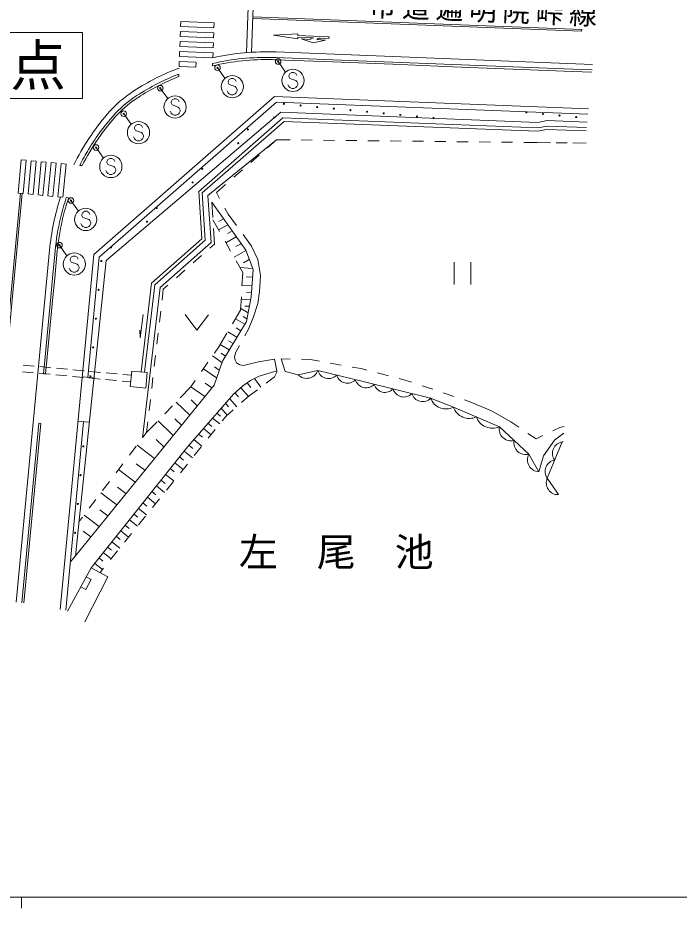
# Model space of a CAD drawing. Units: millimetres, scale not verified. Extents: x 40000 to 680000, y 20000 to 380000.
# Drawn here: x 167670 to 227096, y 204000 to 283990 of the extents above; entities that cross this region are included whole.
import ezdxf
from ezdxf.enums import TextEntityAlignment as Align

# ---------------------------------------------------------------- set-up
doc = ezdxf.new("R2010")
doc.units = ezdxf.units.MM
doc.header["$LTSCALE"] = 1000
doc.header["$PDMODE"] = 32
doc.header["$PDSIZE"] = 500
for name, color, linetype, lineweight in [('M-BGD', 7, 'Continuous', 13), ('M-STR-STRC', 7, 'Continuous', 13), ('M-TTL-BAND', 7, 'Continuous', 13)]:
    doc.layers.add(name, color=color, linetype=linetype, lineweight=lineweight)
doc.styles.add('ＭＳ ゴシック', font='')
doc.styles.get('ＭＳ ゴシック').set_extended_font_data('MS Gothic')

msp = doc.modelspace()

# ---------------------------------------------------------------- linework, layer by layer
at = {"layer": 'M-BGD'}
for p, q in [((188454, 287021), (188213, 280863)), ((188904, 287003), (188664, 280895)), ((188789, 284085), (218334, 282927)), ((182318, 283658), (182300, 283209)), ((185298, 283091), (182300, 283209)), ((185315, 283541), (182318, 283658)), ((185298, 283091), (185315, 283541)), ((182282, 282759), (182265, 282309)), ((185280, 282642), (182282, 282759)), ((185263, 282192), (185280, 282642)), ((192838, 282400), (195635, 282279)), ((182247, 281860), (182230, 281410)), ((185245, 281742), (182247, 281860)), ((185263, 282192), (182265, 282309)), ((185227, 281293), (185245, 281742)), ((193924, 282053), (193124, 282087)), ((195322, 281992), (194523, 282027)), ((182212, 280960), (182194, 280511)), ((185210, 280843), (182212, 280960)), ((185227, 281293), (182229, 281410)), ((185192, 280393), (185210, 280843)), ((190888, 280921), (219315, 279807)), ((182177, 280061), (182159, 279611)), ((183680, 280002), (182177, 280061)), ((185192, 280393), (182194, 280511)), ((183681, 280002), (183663, 279552)), ((190861, 280221), (195957, 280022)), ((190868, 280421), (195965, 280221)), ((195957, 280022), (201353, 279810)), ((195965, 280221), (201360, 280010)), ((201360, 280010), (206756, 279799)), ((183663, 279552), (182159, 279611)), ((185164, 279675), (185172, 279882)), ((201353, 279810), (206748, 279599)), ((206748, 279599), (212144, 279387)), ((206756, 279799), (212152, 279587)), ((212144, 279387), (217540, 279176)), ((212152, 279587), (217548, 279376)), ((217540, 279176), (219249, 279109)), ((217548, 279376), (219268, 279308)), ((182133, 278936), (182124, 278717)), ((190731, 276924), (174503, 262731)), ((190731, 276924), (218937, 275819)), ((190911, 276416), (174982, 262486)), ((190911, 276416), (218889, 275320)), ((191305, 275499), (175603, 262172)), ((191305, 275499), (214405, 274594)), ((191485, 274992), (183908, 268366)), ((191592, 274687), (184236, 268255)), ((191485, 274992), (214385, 274095)), ((191592, 274687), (214374, 273795)), ((214405, 274594), (215238, 274763)), ((215238, 274763), (218823, 274622)), ((214374, 273795), (215207, 273963)), ((214385, 274095), (215251, 274262)), ((215207, 273963), (218748, 273825)), ((215251, 274262), (218776, 274124)), ((190922, 273039), (184752, 268041)), ((190922, 273039), (190100, 272316)), ((192129, 273025), (190922, 273039)), ((194129, 273004), (193129, 273015)), ((196129, 272982), (195129, 272993)), ((198128, 272960), (197129, 272971)), ((200128, 272938), (199128, 272949)), ((202128, 272916), (201128, 272927)), ((204128, 272895), (203128, 272906)), ((206128, 272873), (205128, 272884)), ((208128, 272851), (207128, 272862)), ((210128, 272829), (209128, 272840)), ((212128, 272807), (211128, 272818)), ((214334, 272783), (213128, 272797)), ((214334, 272783), (215534, 272768)), ((216034, 272762), (217034, 272749)), ((217534, 272743), (218734, 272728)), ((167693, 268246), (167976, 271233)), ((167976, 271233), (168424, 271190)), ((168141, 268204), (168424, 271191)), ((189349, 271656), (188598, 270996)), ((168589, 268161), (168872, 271148)), ((168872, 271148), (169320, 271105)), ((169037, 268119), (169320, 271106)), ((169485, 268076), (169768, 271063)), ((169768, 271063), (170216, 271020)), ((169933, 268034), (170216, 271021)), ((170381, 267991), (170664, 270978)), ((170664, 270978), (171112, 270936)), ((170829, 267949), (171112, 270936)), ((171277, 267906), (171560, 270893)), ((171560, 270893), (172008, 270851)), ((171725, 267864), (172008, 270851)), ((173450, 270714), (173236, 270734)), ((187846, 270336), (187095, 269676)), ((186344, 269016), (185522, 268294)), ((164461, 231775), (167917, 268225)), ((164610, 231760), (168066, 268211)), ((167693, 268246), (168141, 268204)), ((168589, 268161), (169037, 268119)), ((169485, 268076), (169933, 268034)), ((170381, 267991), (170829, 267949)), ((183927, 268383), (184208, 264130)), ((184236, 268255), (184517, 264003)), ((185032, 263790), (184752, 268041)), ((185806, 267768), (185522, 268294)), ((171277, 267906), (171725, 267864)), ((172232, 267816), (172027, 267835)), ((185092, 267435), (185184, 266048)), ((186566, 266362), (186282, 266888)), ((185198, 265840), (185799, 264779)), ((186154, 265935), (185743, 265702)), ((187321, 265324), (186566, 266362)), ((185250, 265050), (185341, 263663)), ((186537, 265395), (185714, 264929)), ((186919, 264855), (186508, 264622)), ((179696, 260155), (184208, 264130)), ((179980, 260006), (184517, 264003)), ((187301, 264315), (186364, 263784)), ((188665, 263477), (187910, 264515)), ((180455, 259757), (185032, 263790)), ((184916, 263288), (185341, 263663)), ((186293, 263909), (186786, 263039)), ((187736, 263699), (187268, 263434)), ((189227, 262273), (188665, 263477)), ((167522, 231484), (170521, 263109)), ((170786, 260606), (171019, 263061)), ((170985, 260587), (171218, 263043)), ((171478, 230826), (174503, 262731)), ((173958, 251685), (174982, 262486)), ((183415, 261966), (184166, 262627)), ((188167, 263081), (187104, 262478)), ((175603, 262172), (172840, 235662)), ((187279, 262169), (187881, 261108)), ((188468, 262280), (187936, 261978)), ((189470, 260845), (189227, 262273)), ((206863, 262029), (206863, 260029)), ((208363, 260029), (208363, 262029)), ((181915, 260644), (182665, 261305)), ((188768, 261479), (187634, 261543)), ((187881, 261108), (187813, 259913)), ((189372, 259409), (189470, 260845)), ((170625, 258914), (170786, 260606)), ((170824, 258895), (170985, 260587)), ((178766, 252171), (179696, 260155)), ((179065, 252142), (179980, 260006)), ((180739, 259608), (181164, 259983)), ((188759, 260692), (188192, 260724)), ((178884, 246260), (180455, 259757)), ((180626, 258633), (180739, 259608)), ((188707, 259899), (187815, 259949)), ((188667, 259274), (188220, 259299)), ((189247, 258312), (189372, 259409)), ((170116, 253538), (170625, 258914)), ((170315, 253519), (170824, 258895)), ((187756, 258914), (187687, 257719)), ((188591, 258654), (187744, 258702)), ((180395, 256646), (180510, 257640)), ((187687, 257719), (186965, 256505)), ((188364, 257488), (187697, 257885)), ((188478, 258071), (188054, 258095)), ((188850, 257121), (189247, 258312)), ((178921, 257334), (178677, 255249)), ((182709, 257326), (183754, 255922)), ((183754, 255922), (184809, 257318)), ((188059, 256458), (187230, 256951)), ((188261, 256954), (187927, 257153)), ((188401, 256016), (188850, 257121)), ((187710, 255880), (187295, 256127)), ((188074, 255425), (188401, 256016)), ((178677, 255249), (178624, 255931)), ((180164, 254660), (180279, 255653)), ((186453, 255646), (185730, 254432)), ((187360, 255303), (186540, 255792)), ((185730, 254432), (185331, 253862)), ((186669, 254158), (185855, 254642)), ((187015, 254730), (186604, 254975)), ((187263, 253958), (187590, 254550)), ((179932, 252673), (180048, 253666)), ((186007, 253013), (185154, 253609)), ((186326, 253591), (185938, 253862)), ((187133, 253538), (187263, 253958)), ((168145, 252795), (169141, 252701)), ((169971, 252019), (170116, 253538)), ((170171, 252000), (170315, 253519)), ((184758, 253042), (184185, 252223)), ((187185, 253245), (187133, 253538)), ((187332, 253004), (187185, 253245)), ((187613, 252803), (187332, 253004)), ((187952, 252742), (187613, 252803)), ((189304, 253078), (187952, 252742)), ((190731, 253320), (189304, 253078)), ((190931, 252282), (190731, 253320)), ((191685, 252206), (191329, 253347)), ((191329, 253347), (192146, 253333)), ((193146, 253315), (193962, 253301)), ((193962, 253301), (194764, 253155)), ((195748, 252976), (196731, 252797)), ((168090, 252198), (169085, 252103)), ((169583, 252056), (170579, 251962)), ((169638, 252654), (170634, 252559)), ((169971, 252019), (170171, 252000)), ((171132, 252512), (172127, 252418)), ((172625, 252370), (173620, 252276)), ((174118, 252229), (175114, 252134)), ((175612, 252087), (176607, 251993)), ((185533, 251636), (184352, 252461)), ((185770, 252324), (185344, 252622)), ((190957, 252150), (190747, 251745)), ((190747, 251745), (190957, 252150)), ((190931, 252282), (190957, 252150)), ((197715, 252617), (198517, 252471)), ((198517, 252471), (199036, 252337)), ((200003, 252085), (200971, 251833)), ((171076, 251914), (172072, 251820)), ((172570, 251773), (173565, 251678)), ((173460, 251732), (174505, 251633)), ((174063, 251631), (175059, 251537)), ((175556, 251490), (176552, 251395)), ((177050, 251348), (177816, 251275)), ((177105, 251946), (177873, 251873)), ((179701, 250686), (179817, 251680)), ((183612, 251403), (183213, 250832)), ((188292, 251203), (188611, 250780)), ((188928, 251580), (189508, 250811)), ((190747, 251745), (189998, 251180)), ((201939, 251582), (202458, 251447)), ((202458, 251447), (203052, 251248)), ((183213, 250832), (182271, 249859)), ((184465, 249957), (183213, 250832)), ((185101, 250740), (184511, 251152)), ((187698, 250762), (188395, 249966)), ((189199, 250578), (188450, 250014)), ((204000, 250930), (204949, 250613)), ((179470, 248700), (179586, 249693)), ((183790, 249128), (183243, 249660)), ((186702, 249799), (187355, 249054)), ((187174, 250306), (187501, 249933)), ((188450, 250014), (187779, 249425)), ((205897, 250295), (206845, 249978)), ((207793, 249660), (208388, 249461)), ((181575, 249141), (180879, 248423)), ((183116, 248298), (181906, 249474)), ((185933, 248918), (186484, 248290)), ((186317, 249359), (186593, 249044)), ((208388, 249461), (210226, 248685)), ((182371, 247382), (181766, 247970)), ((185160, 248032), (185814, 247505)), ((185546, 248475), (185873, 248211)), ((186356, 248177), (186040, 247786)), ((187027, 248766), (186356, 248177)), ((210226, 248685), (211959, 247707)), ((169039, 242189), (169549, 247565)), ((169238, 242170), (169748, 247546)), ((169549, 247565), (169748, 247546)), ((171975, 230779), (173580, 247703)), ((173082, 247750), (174090, 247655)), ((179241, 246731), (179354, 247707)), ((180183, 247704), (179241, 246731)), ((181626, 246466), (180267, 247787)), ((184751, 247563), (185097, 247285)), ((211959, 247707), (212682, 247217)), ((215755, 246893), (216375, 247189)), ((216375, 247189), (216772, 247268)), ((179241, 246731), (178917, 246303)), ((183910, 246599), (184276, 246304)), ((184343, 247095), (185034, 246537)), ((185413, 247007), (184785, 246229)), ((213510, 246656), (214232, 246165)), ((214232, 246165), (214852, 246462)), ((179952, 244408), (178382, 245597)), ((180789, 245437), (180109, 246097)), ((183033, 245593), (183410, 245290)), ((183478, 246104), (184210, 245514)), ((178313, 245506), (177709, 244709)), ((182607, 245067), (183360, 244460)), ((184158, 245450), (183530, 244671)), ((181771, 244016), (182518, 243415)), ((182189, 244542), (182562, 244241)), ((177105, 243912), (176501, 243115)), ((178212, 242268), (176717, 243401)), ((179082, 243338), (178297, 243933)), ((181357, 243496), (181727, 243198)), ((182903, 243893), (182276, 243114)), ((180533, 242459), (180900, 242164)), ((180943, 242975), (181683, 242379)), ((168530, 236813), (169039, 242189)), ((168729, 236794), (169238, 242170)), ((175897, 242318), (175293, 241521)), ((177384, 241250), (176636, 241816)), ((180123, 241943), (180856, 241352)), ((181648, 242335), (181021, 241557)), ((176555, 240231), (175132, 241309)), ((179310, 240921), (180036, 240335)), ((179716, 241432), (180080, 241139)), ((180393, 240778), (179766, 239999)), ((174689, 240724), (174085, 239927)), ((178907, 240414), (179267, 240124)), ((174978, 238292), (173624, 239318)), ((175767, 239261), (175055, 239801)), ((178105, 239405), (178462, 239118)), ((178504, 239907), (179224, 239327)), ((179138, 239221), (178511, 238442)), ((173481, 239130), (173157, 238703)), ((177310, 238406), (177664, 238121)), ((177706, 238903), (178419, 238328)), ((174228, 237369), (173550, 237882)), ((176914, 237908), (177621, 237339)), ((177883, 237663), (177256, 236885)), ((168020, 231437), (168530, 236813)), ((168219, 231418), (168729, 236794)), ((176130, 236922), (176831, 236358)), ((176522, 237415), (176873, 237133)), ((175742, 236434), (176089, 236154)), ((176628, 236106), (176001, 235328)), ((172840, 235662), (172384, 235089)), ((174968, 235461), (175312, 235184)), ((175353, 235945), (176048, 235386)), ((174272, 234585), (172148, 230685)), ((174272, 234585), (175765, 233772)), ((174583, 234977), (175271, 234422)), ((175373, 234549), (175058, 234157)), ((173705, 229739), (175765, 233772)), ((174261, 233520), (173822, 233759)), ((173344, 232881), (173783, 232642)), ((173783, 232642), (174261, 233520))]:
    msp.add_line(p, q, dxfattribs=at)
for points in [[(188783, 283935), (218328, 282777), (218334, 282927)], [(192838, 282400), (192844, 282550), (190636, 282420), (192825, 282100), (192831, 282250), (194236, 282189)], [(195322, 281992), (194210, 281740), (193124, 282087)], [(194823, 282164), (195628, 282129), (195635, 282279)], [(172840, 235662), (185314, 251002), (186048, 253131), (188214, 256715), (188644, 258927), (188804, 261382), (188160, 263101), (185092, 267435)], [(190931, 252282), (189348, 251797), (188586, 251404), (187881, 250922), (187045, 250193), (182945, 245492), (174272, 234585)], [(191685, 252206), (192848, 251922), (194629, 252300), (198578, 251359), (204765, 249817), (206813, 249020), (210936, 247255), (213586, 244783), (214495, 243205)], [(214495, 243205), (214891, 244644), (215894, 246048), (216722, 246666)], [(216261, 241154), (215246, 242621), (216588, 245892), (216658, 245906)]]:
    msp.add_lwpolyline(points, dxfattribs=at)
for points in [[(160492, 282684), (173489, 282684), (173489, 276754), (160492, 276754)], [(177909, 252252), (177776, 250858), (179170, 250726), (179302, 252120)]]:
    msp.add_lwpolyline(points, close=True, dxfattribs=at)
for centre in [(191583, 276257), (193076, 276115), (194570, 275974), (196063, 275832), (197556, 275691), (199049, 275549), (200543, 275407), (202036, 275266), (203529, 275124), (213358, 275498), (214852, 275356), (216345, 275215), (190714, 275034), (205023, 274983), (217838, 275073), (188351, 273952), (187481, 272728), (184249, 270423), (183380, 269200), (180148, 266895), (179279, 265671), (176047, 263366), (175177, 262143), (174932, 259554), (174686, 256966), (174441, 254377), (174196, 251789), (173553, 245490), (173308, 242902), (173062, 240314), (172817, 237725)]:
    msp.add_circle(centre, 50, dxfattribs=at)
for centre, radius, start, end in [((194474, 281218), 1000, 103.76362, 123.415), ((194869, 281666), 500, 95.32592, 133.83), ((190027, 258937), 22000, 87.75515, 102.69506), ((190027, 258937), 21300, 88.56448, 103.19797), ((190027, 258937), 21500, 88.55697, 103.05082), ((190027, 258937), 21300, 87.75515, 88.56448), ((190027, 258937), 21500, 87.75515, 88.55697), ((190027, 258937), 22000, 110.96919, 122.85453), ((190027, 258937), 21500, 111.54182, 122.85453), ((190027, 258937), 21300, 111.77914, 122.85453), ((184060, 268178), 11000, 122.85594, 139.4837), ((184060, 268178), 10500, 122.85594, 136.20787), ((184060, 268178), 10300, 122.85594, 136.14419), ((192423, 261032), 22000, 139.48512, 153.68597), ((192023, 261267), 20838, 137.61173, 153.04015), ((191744, 261481), 20687, 137.54859, 148.90524), ((192423, 261032), 21500, 148.81357, 153.1764), ((192423, 261032), 22000, 161.85477, 174.58449), ((192423, 261032), 21500, 161.55365, 166.64733), ((192423, 261032), 21300, 161.42914, 166.67954), ((192423, 261032), 21500, 166.64733, 174.58449), ((192423, 261032), 21300, 166.67954, 174.58449), ((193619, 252677), 1079, 224.43773, 339.54037), ((195594, 252585), 1006, 196.43712, 316.03016), ((197284, 252171), 1006, 196.43712, 316.03016), ((198973, 251757), 1006, 196.43712, 316.03016), ((200662, 251343), 1006, 196.43712, 316.03016), ((202351, 250929), 1006, 196.43712, 316.03016), ((204041, 250515), 1006, 196.43712, 316.03016), ((206136, 250311), 1458, 199.82862, 297.6801), ((208241, 249505), 1507, 198.7509, 294.88262), ((210302, 248622), 1507, 198.7509, 294.88262), ((211988, 247054), 1071, 169.20324, 284.77927), ((213313, 245818), 1071, 169.20324, 284.77927), ((216744, 244872), 1031, 98.70839, 216.68634), ((214542, 244283), 1079, 152.38297, 267.48562), ((216073, 243237), 1031, 98.70839, 216.68634), ((216202, 242198), 1045, 156.15186, 273.26957)]:
    msp.add_arc(centre, radius, start, end, dxfattribs=at)
at = {"layer": 'M-STR-STRC'}
for p, q in [((191065, 280062), (191736, 279119)), ((185614, 279503), (186285, 278560)), ((186667, 278441), (186576, 278259)), ((186849, 278532), (186667, 278441)), ((187031, 278532), (186849, 278532)), ((187212, 278441), (187031, 278532)), ((187303, 278259), (187212, 278441)), ((192118, 279000), (192027, 278818)), ((192027, 278818), (192027, 278727)), ((192027, 278727), (192118, 278545)), ((192300, 279091), (192118, 279000)), ((192118, 278545), (192663, 278364)), ((192482, 279091), (192300, 279091)), ((192663, 279000), (192482, 279091)), ((192754, 278818), (192663, 279000)), ((192663, 278364), (192754, 278273)), ((180476, 277673), (181147, 276731)), ((186576, 278259), (186576, 278168)), ((186576, 278168), (186667, 277986)), ((186667, 277986), (187212, 277805)), ((187212, 277805), (187303, 277714)), ((187303, 277714), (187394, 277532)), ((192027, 277818), (191936, 278000)), ((192118, 277727), (192027, 277818)), ((192300, 277636), (192118, 277727)), ((192482, 277636), (192300, 277636)), ((192663, 277727), (192482, 277636)), ((192754, 277818), (192663, 277727)), ((192754, 278273), (192845, 278091)), ((192845, 278000), (192754, 277818)), ((192845, 278091), (192845, 278000)), ((186576, 277259), (186485, 277441)), ((186667, 277168), (186576, 277259)), ((186849, 277077), (186667, 277168)), ((187031, 277077), (186849, 277077)), ((187212, 277168), (187031, 277077)), ((187303, 277259), (187212, 277168)), ((187394, 277441), (187303, 277259)), ((187394, 277532), (187394, 277441)), ((181529, 276612), (181438, 276430)), ((181438, 276430), (181438, 276339)), ((181438, 276339), (181529, 276157)), ((181711, 276703), (181529, 276612)), ((181529, 276157), (182074, 275975)), ((181893, 276703), (181711, 276703)), ((182074, 276612), (181893, 276703)), ((182165, 276430), (182074, 276612)), ((182074, 275975), (182165, 275884)), ((177188, 275371), (177858, 274429)), ((181438, 275430), (181347, 275612)), ((181529, 275339), (181438, 275430)), ((181711, 275248), (181529, 275339)), ((181893, 275248), (181711, 275248)), ((182074, 275339), (181893, 275248)), ((182165, 275430), (182074, 275339)), ((182165, 275884), (182256, 275703)), ((182256, 275612), (182165, 275430)), ((182256, 275703), (182256, 275612)), ((178422, 274400), (178240, 274309)), ((178604, 274400), (178422, 274400)), ((178786, 274309), (178604, 274400)), ((178240, 274309), (178149, 274127)), ((178149, 274127), (178149, 274036)), ((178149, 274036), (178240, 273855)), ((178240, 273855), (178786, 273673)), ((178877, 274127), (178786, 274309)), ((178786, 273673), (178877, 273582)), ((178877, 273582), (178968, 273400)), ((178149, 273127), (178059, 273309)), ((178240, 273036), (178149, 273127)), ((178422, 272946), (178240, 273036)), ((178604, 272946), (178422, 272946)), ((178786, 273036), (178604, 272946)), ((178877, 273127), (178786, 273036)), ((178968, 273309), (178877, 273127)), ((178968, 273400), (178968, 273309)), ((174702, 272333), (175373, 271391)), ((175755, 271272), (175664, 271090)), ((175937, 271363), (175755, 271272)), ((176118, 271363), (175937, 271363)), ((176300, 271272), (176118, 271363)), ((176391, 271090), (176300, 271272)), ((175664, 271090), (175664, 270999)), ((175664, 270999), (175755, 270817)), ((175755, 270817), (176300, 270635)), ((176300, 270635), (176391, 270544)), ((176391, 270544), (176482, 270363)), ((175664, 270090), (175573, 270272)), ((175755, 269999), (175664, 270090)), ((175937, 269908), (175755, 269999)), ((176118, 269908), (175937, 269908)), ((176300, 269999), (176118, 269908)), ((176391, 270090), (176300, 269999)), ((176482, 270272), (176391, 270090)), ((176482, 270363), (176482, 270272)), ((172448, 267574), (173119, 266632)), ((173501, 266513), (173410, 266331)), ((173683, 266604), (173501, 266513)), ((173864, 266604), (173683, 266604)), ((174046, 266513), (173864, 266604)), ((174137, 266331), (174046, 266513)), ((173410, 266331), (173410, 266240)), ((173410, 266240), (173501, 266058)), ((173501, 266058), (174046, 265876)), ((174046, 265876), (174137, 265785)), ((174137, 265785), (174228, 265604)), ((174228, 265604), (174228, 265513)), ((173410, 265331), (173319, 265513)), ((173501, 265240), (173410, 265331)), ((173683, 265149), (173501, 265240)), ((173864, 265149), (173683, 265149)), ((174046, 265240), (173864, 265149)), ((174137, 265331), (174046, 265240)), ((174228, 265513), (174137, 265331)), ((171418, 263562), (172088, 262620)), ((172470, 262501), (172379, 262319)), ((172652, 262591), (172470, 262501)), ((172834, 262591), (172652, 262591)), ((173016, 262501), (172834, 262591)), ((173107, 262319), (173016, 262501)), ((172379, 262319), (172379, 262228)), ((172379, 262228), (172470, 262046)), ((172470, 262046), (173016, 261864)), ((173016, 261864), (173107, 261773)), ((173107, 261773), (173198, 261591)), ((173198, 261591), (173198, 261501)), ((172379, 261319), (172288, 261501)), ((172470, 261228), (172379, 261319)), ((172652, 261137), (172470, 261228)), ((172834, 261137), (172652, 261137)), ((173016, 261228), (172834, 261137)), ((173107, 261319), (173016, 261228)), ((173198, 261501), (173107, 261319))]:
    msp.add_line(p, q, dxfattribs=at)
for centre, radius in [((191065, 280062), 50), ((191065, 280062), 40), ((191065, 280062), 30), ((191065, 280062), 20), ((191065, 280062), 10), ((185614, 279503), 50), ((185614, 279503), 40), ((185614, 279503), 30), ((185614, 279503), 20), ((185614, 279503), 10), ((192391, 278364), 1000), ((186940, 277805), 1000), ((180476, 277673), 50), ((180476, 277673), 40), ((180476, 277673), 30), ((180476, 277673), 20), ((180476, 277673), 10), ((181802, 275975), 1000), ((177188, 275371), 50), ((177188, 275371), 40), ((177188, 275371), 30), ((177188, 275371), 20), ((177188, 275371), 10), ((178513, 273673), 1000), ((174702, 272333), 50), ((174702, 272333), 40), ((174702, 272333), 30), ((174702, 272333), 20), ((174702, 272333), 10), ((176027, 270635), 1000), ((172448, 267574), 50), ((172448, 267574), 40), ((172448, 267574), 30), ((172448, 267574), 20), ((172448, 267574), 10), ((173774, 265876), 1000), ((171418, 263562), 50), ((171418, 263562), 40), ((171418, 263562), 30), ((171418, 263562), 20), ((171418, 263562), 10), ((172743, 261864), 1000)]:
    msp.add_circle(centre, radius, dxfattribs=at)
for p in [(191065, 280062), (185614, 279503), (180476, 277673), (177188, 275371), (174702, 272333), (172448, 267574), (171418, 263562)]:
    msp.add_point(p, dxfattribs=at)
at = {"layer": 'M-TTL-BAND'}
for p, q in [((40000, 205000), (579000, 205000)), ((168000, 205000), (168000, 204000))]:
    msp.add_line(p, q, dxfattribs=at)

# ---------------------------------------------------------------- texts
at = {"layer": 'M-BGD', "style": 'ＭＳ ゴシック'}
msp.add_text('終点', height=3666, dxfattribs=at).set_placement((166991, 279719), align=Align.MIDDLE_CENTER)
msp.add_text('左\u3000尾\u3000池', height=2566, dxfattribs=at).set_placement((196284, 233943), align=Align.BOTTOM_CENTER)
at = {"layer": 'M-BGD', "insert": (209670, 283535), "char_height": 1833, "attachment_point": 8, "rotation": 357.756, "style": 'ＭＳ ゴシック'}
msp.add_mtext('\\T1.2;市道遍明院峠線', dxfattribs=at)

doc.saveas('drawing.dxf')
